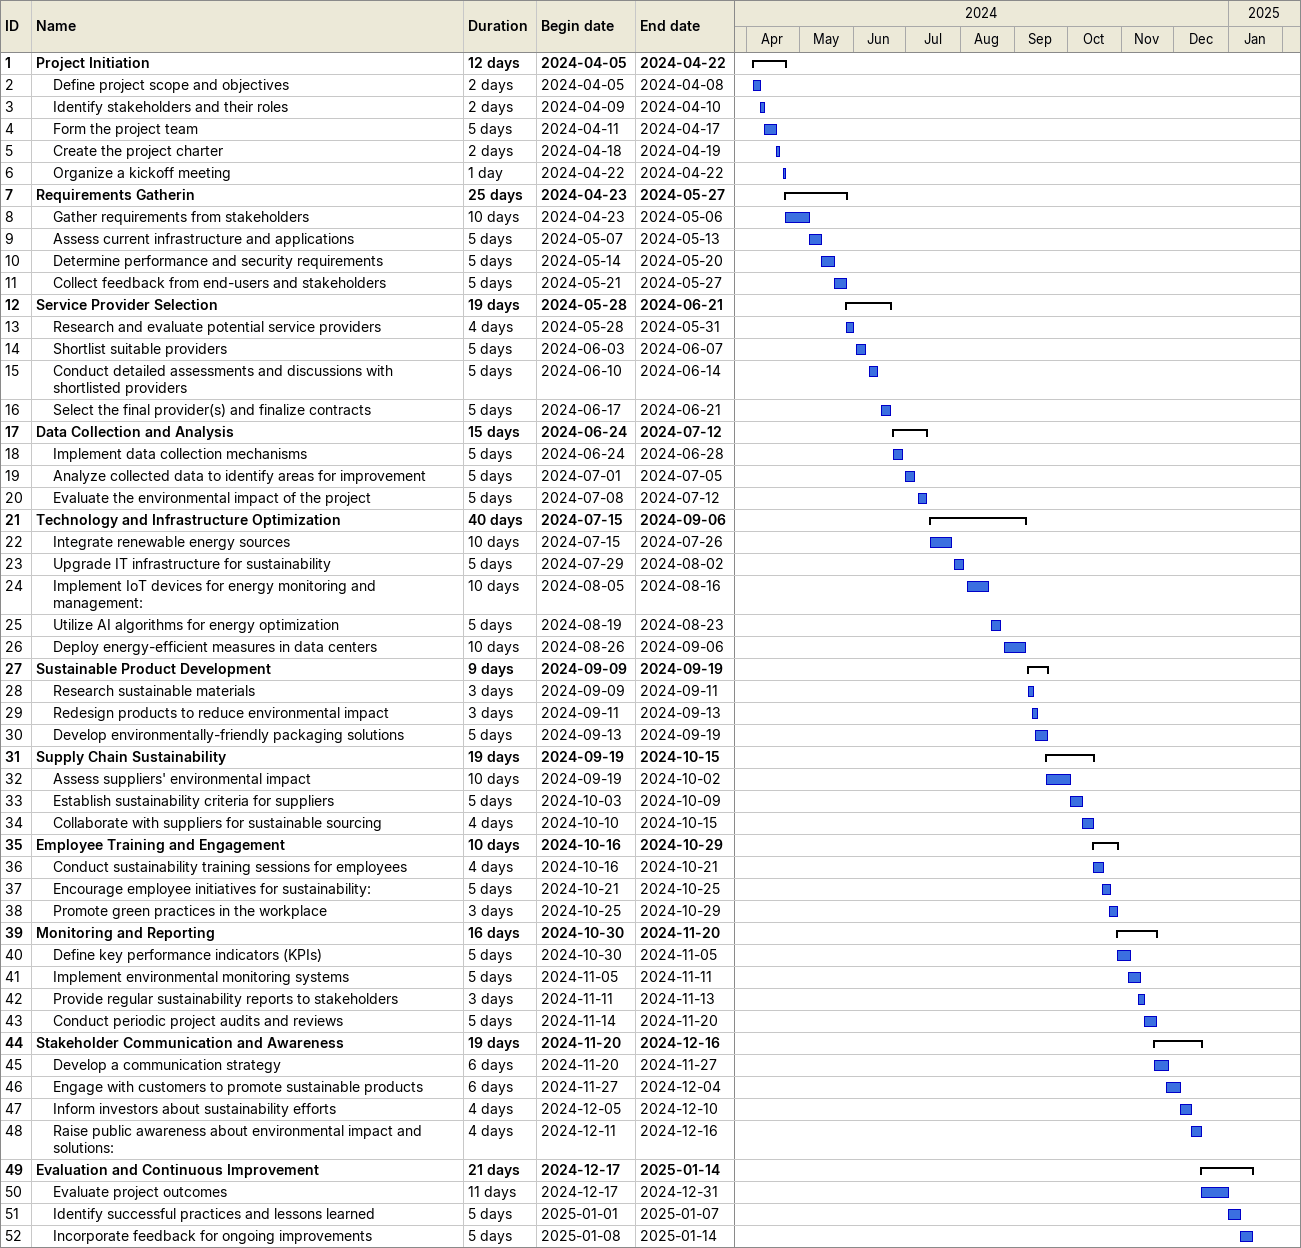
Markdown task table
| ID | Level | Task | Duration | Start | Finish |
|---|---|---|---|---|---|
| 1 | 1 | **Project Initiation** | 12d | 2024-04-05 | 2024-04-22 |
| 2 | 2 | Define project scope and objectives | 2d | 2024-04-05 | 2024-04-08 |
| 3 | 2 | Identify stakeholders and their roles | 2d | 2024-04-09 | 2024-04-10 |
| 4 | 2 | Form the project team | 5d | 2024-04-11 | 2024-04-17 |
| 5 | 2 | Create the project charter | 2d | 2024-04-18 | 2024-04-19 |
| 6 | 2 | Organize a kickoff meeting | 1d | 2024-04-22 | 2024-04-22 |
| 7 | 1 | **Requirements Gatherin** | 25d | 2024-04-23 | 2024-05-27 |
| 8 | 2 | Gather requirements from stakeholders | 10d | 2024-04-23 | 2024-05-06 |
| 9 | 2 | Assess current infrastructure and applications | 5d | 2024-05-07 | 2024-05-13 |
| 10 | 2 | Determine performance and security requirements | 5d | 2024-05-14 | 2024-05-20 |
| 11 | 2 | Collect feedback from end-users and stakeholders | 5d | 2024-05-21 | 2024-05-27 |
| 12 | 1 | **Service Provider Selection** | 19d | 2024-05-28 | 2024-06-21 |
| 13 | 2 | Research and evaluate potential service providers | 4d | 2024-05-28 | 2024-05-31 |
| 14 | 2 | Shortlist suitable providers | 5d | 2024-06-03 | 2024-06-07 |
| 15 | 2 | Conduct detailed assessments and discussions with shortlisted providers | 5d | 2024-06-10 | 2024-06-14 |
| 16 | 2 | Select the final provider(s) and finalize contracts | 5d | 2024-06-17 | 2024-06-21 |
| 17 | 1 | **Data Collection and Analysis** | 15d | 2024-06-24 | 2024-07-12 |
| 18 | 2 | Implement data collection mechanisms | 5d | 2024-06-24 | 2024-06-28 |
| 19 | 2 | Analyze collected data to identify areas for improvement | 5d | 2024-07-01 | 2024-07-05 |
| 20 | 2 | Evaluate the environmental impact of the project | 5d | 2024-07-08 | 2024-07-12 |
| 21 | 1 | **Technology and Infrastructure Optimization** | 40d | 2024-07-15 | 2024-09-06 |
| 22 | 2 | Integrate renewable energy sources | 10d | 2024-07-15 | 2024-07-26 |
| 23 | 2 | Upgrade IT infrastructure for sustainability | 5d | 2024-07-29 | 2024-08-02 |
| 24 | 2 | Implement IoT devices for energy monitoring and management: | 10d | 2024-08-05 | 2024-08-16 |
| 25 | 2 | Utilize AI algorithms for energy optimization | 5d | 2024-08-19 | 2024-08-23 |
| 26 | 2 | Deploy energy-efficient measures in data centers | 10d | 2024-08-26 | 2024-09-06 |
| 27 | 1 | **Sustainable Product Development** | 9d | 2024-09-09 | 2024-09-19 |
| 28 | 2 | Research sustainable materials | 3d | 2024-09-09 | 2024-09-11 |
| 29 | 2 | Redesign products to reduce environmental impact | 3d | 2024-09-11 | 2024-09-13 |
| 30 | 2 | Develop environmentally-friendly packaging solutions | 5d | 2024-09-13 | 2024-09-19 |
| 31 | 1 | **Supply Chain Sustainability** | 19d | 2024-09-19 | 2024-10-15 |
| 32 | 2 | Assess suppliers' environmental impact | 10d | 2024-09-19 | 2024-10-02 |
| 33 | 2 | Establish sustainability criteria for suppliers | 5d | 2024-10-03 | 2024-10-09 |
| 34 | 2 | Collaborate with suppliers for sustainable sourcing | 4d | 2024-10-10 | 2024-10-15 |
| 35 | 1 | **Employee Training and Engagement** | 10d | 2024-10-16 | 2024-10-29 |
| 36 | 2 | Conduct sustainability training sessions for employees | 4d | 2024-10-16 | 2024-10-21 |
| 37 | 2 | Encourage employee initiatives for sustainability: | 5d | 2024-10-21 | 2024-10-25 |
| 38 | 2 | Promote green practices in the workplace | 3d | 2024-10-25 | 2024-10-29 |
| 39 | 1 | **Monitoring and Reporting** | 16d | 2024-10-30 | 2024-11-20 |
| 40 | 2 | Define key performance indicators (KPIs) | 5d | 2024-10-30 | 2024-11-05 |
| 41 | 2 | Implement environmental monitoring systems | 5d | 2024-11-05 | 2024-11-11 |
| 42 | 2 | Provide regular sustainability reports to stakeholders | 3d | 2024-11-11 | 2024-11-13 |
| 43 | 2 | Conduct periodic project audits and reviews | 5d | 2024-11-14 | 2024-11-20 |
| 44 | 1 | **Stakeholder Communication and Awareness** | 19d | 2024-11-20 | 2024-12-16 |
| 45 | 2 | Develop a communication strategy | 6d | 2024-11-20 | 2024-11-27 |
| 46 | 2 | Engage with customers to promote sustainable products | 6d | 2024-11-27 | 2024-12-04 |
| 47 | 2 | Inform investors about sustainability efforts | 4d | 2024-12-05 | 2024-12-10 |
| 48 | 2 | Raise public awareness about environmental impact and solutions: | 4d | 2024-12-11 | 2024-12-16 |
| 49 | 1 | **Evaluation and Continuous Improvement** | 21d | 2024-12-17 | 2025-01-14 |
| 50 | 2 | Evaluate project outcomes | 11d | 2024-12-17 | 2024-12-31 |
| 51 | 2 | Identify successful practices and lessons learned | 5d | 2025-01-01 | 2025-01-07 |
| 52 | 2 | Incorporate feedback for ongoing improvements | 5d | 2025-01-08 | 2025-01-14 |
